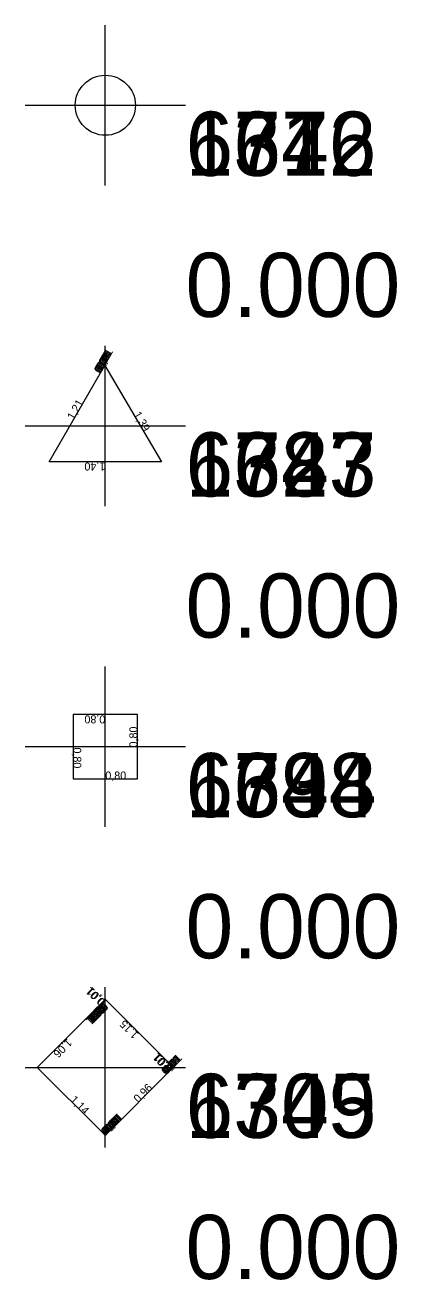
# Model space of a CAD drawing. Header units: metres. Extents: x 581016 to 32581287, y 5319908 to 5321142.
# Drawn here: x 581016 to 581020.64, y 5319907.85 to 5319923.5 of the extents above; entities that cross this region are included whole.
import ezdxf
from ezdxf.enums import TextEntityAlignment as Align

# ---------------------------------------------------------------- set-up
doc = ezdxf.new("R2010")
doc.units = ezdxf.units.M
doc.header["$PDMODE"] = 2
doc.header["$PDSIZE"] = 1
for name, color, linetype in [('EdgeLengths', 7, 'Continuous'), ('Grafikvermerk', 7, 'Continuous'), ('PointHeights', 7, 'Continuous'), ('PointNames', 7, 'Continuous')]:
    doc.layers.add(name, color=color, linetype=linetype)

msp = doc.modelspace()

# ---------------------------------------------------------------- linework, layer by layer
at = {"layer": 'Grafikvermerk', "color": 178}
for points in [[(581016.3, 5319918.054), (581016.907, 5319919.105), (581016.913, 5319919.116), (581016.92, 5319919.128), (581016.927, 5319919.139), (581016.933, 5319919.151), (581016.94, 5319919.162), (581016.947, 5319919.174), (581016.953, 5319919.185), (581016.96, 5319919.197), (581016.967, 5319919.208), (581016.973, 5319919.22), (581016.98, 5319919.232), (581016.987, 5319919.243), (581016.993, 5319919.255), (581017.7, 5319918.054)], [(581016.3, 5319918.054), (581016.907, 5319919.105), (581016.913, 5319919.116), (581016.92, 5319919.128), (581016.927, 5319919.139), (581016.933, 5319919.151), (581016.94, 5319919.162), (581016.947, 5319919.174), (581016.953, 5319919.185), (581016.96, 5319919.197), (581016.967, 5319919.208), (581016.973, 5319919.22), (581016.98, 5319919.232), (581016.987, 5319919.243), (581016.993, 5319919.255), (581017.7, 5319918.054)], [(581016.6, 5319914.9), (581016.6, 5319914.1), (581017.4, 5319914.1), (581017.4, 5319914.9)], [(581016.6, 5319914.9), (581016.6, 5319914.1), (581017.4, 5319914.1), (581017.4, 5319914.9)], [(581016.152, 5319910.5), (581016.956, 5319909.696), (581016.965, 5319909.687), (581016.974, 5319909.678), (581016.982, 5319909.669), (581016.991, 5319909.66), (581017, 5319909.652), (581017.009, 5319909.661), (581017.018, 5319909.669), (581017.027, 5319909.678), (581017.035, 5319909.687), (581017.044, 5319909.696), (581017.053, 5319909.705), (581017.062, 5319909.714), (581017.071, 5319909.722), (581017.751, 5319910.403), (581017.76, 5319910.412), (581017.769, 5319910.421), (581017.778, 5319910.43), (581017.787, 5319910.438), (581017.796, 5319910.447), (581017.804, 5319910.456), (581017.813, 5319910.465), (581017.822, 5319910.474), (581017.831, 5319910.483), (581017.84, 5319910.491), (581017.848, 5319910.5), (581017.839, 5319910.509), (581017.83, 5319910.518), (581017.017, 5319911.331), (581017.008, 5319911.34), (581017, 5319911.348), (581016.991, 5319911.339), (581016.982, 5319911.33), (581016.973, 5319911.321), (581016.964, 5319911.313), (581016.955, 5319911.304), (581016.947, 5319911.295), (581016.938, 5319911.286), (581016.929, 5319911.277), (581016.92, 5319911.268), (581016.911, 5319911.26), (581016.902, 5319911.251)], [(581016.152, 5319910.5), (581016.956, 5319909.696), (581016.965, 5319909.687), (581016.974, 5319909.678), (581016.982, 5319909.669), (581016.991, 5319909.66), (581017, 5319909.652), (581017.009, 5319909.661), (581017.018, 5319909.669), (581017.027, 5319909.678), (581017.035, 5319909.687), (581017.044, 5319909.696), (581017.053, 5319909.705), (581017.062, 5319909.714), (581017.071, 5319909.722), (581017.751, 5319910.403), (581017.76, 5319910.412), (581017.769, 5319910.421), (581017.778, 5319910.43), (581017.787, 5319910.438), (581017.796, 5319910.447), (581017.804, 5319910.456), (581017.813, 5319910.465), (581017.822, 5319910.474), (581017.831, 5319910.483), (581017.84, 5319910.491), (581017.848, 5319910.5), (581017.839, 5319910.509), (581017.83, 5319910.518), (581017.017, 5319911.331), (581017.008, 5319911.34), (581017, 5319911.348), (581016.991, 5319911.339), (581016.982, 5319911.33), (581016.973, 5319911.321), (581016.964, 5319911.313), (581016.955, 5319911.304), (581016.947, 5319911.295), (581016.938, 5319911.286), (581016.929, 5319911.277), (581016.92, 5319911.268), (581016.911, 5319911.26), (581016.902, 5319911.251)]]:
    msp.add_lwpolyline(points, close=True, dxfattribs=at)
msp.add_circle((581017, 5319922.5), 0.375, dxfattribs=at)
msp.add_circle((581017, 5319922.5), 0.375, dxfattribs=at)
msp.add_circle((581017, 5319922.5), 0.375, dxfattribs=at)
msp.add_circle((581017, 5319922.5), 0.375, dxfattribs=at)
at = {"layer": 'Grafikvermerk', "linetype": 'Continuous'}
for p in [(581017, 5319922.5), (581017, 5319922.5), (581017, 5319922.5), (581017, 5319922.5), (581017, 5319918.5), (581017, 5319918.5), (581017, 5319918.5), (581017, 5319918.5), (581017, 5319914.5), (581017, 5319914.5), (581017, 5319914.5), (581017, 5319914.5), (581017, 5319910.5), (581017, 5319910.5), (581017, 5319910.5), (581017, 5319910.5)]:
    msp.add_point(p, dxfattribs=at)

# ---------------------------------------------------------------- texts
at = {"layer": 'EdgeLengths', "linetype": 'Continuous'}
for s, rotation, p in [('0,01', 59.9993, (581016.937, 5319919.147)), ('0,01', 59.9993, (581016.937, 5319919.147)), ('0,01', 59.9993, (581016.943, 5319919.158)), ('0,01', 59.9993, (581016.943, 5319919.158)), ('0,01', 59.9993, (581016.95, 5319919.17)), ('0,01', 59.9993, (581016.95, 5319919.17)), ('0,01', 59.9993, (581016.957, 5319919.181)), ('0,01', 59.9993, (581016.957, 5319919.181)), ('0,01', 59.9993, (581016.963, 5319919.193)), ('0,01', 59.9993, (581016.963, 5319919.193)), ('0,01', 59.9993, (581016.97, 5319919.204)), ('0,01', 59.9993, (581016.97, 5319919.204)), ('0,01', 59.9993, (581016.977, 5319919.216)), ('0,01', 59.9993, (581016.977, 5319919.216)), ('0,01', 59.9993, (581016.983, 5319919.227)), ('0,01', 59.9993, (581016.983, 5319919.227)), ('0,01', 59.9993, (581016.99, 5319919.239)), ('0,01', 59.9993, (581016.99, 5319919.239)), ('0,01', 59.9993, (581016.91, 5319919.1)), ('0,01', 59.9993, (581016.91, 5319919.1)), ('0,01', 59.9993, (581016.917, 5319919.112)), ('0,01', 59.9993, (581016.917, 5319919.112)), ('0,01', 59.9993, (581016.923, 5319919.123)), ('0,01', 59.9993, (581016.923, 5319919.123)), ('0,01', 59.9993, (581016.93, 5319919.135)), ('0,01', 59.9993, (581016.93, 5319919.135)), ('1,21', 59.9993, (581016.603, 5319918.569)), ('1,21', 59.9993, (581016.603, 5319918.569)), ('1,39', -59.5252, (581017.347, 5319918.644)), ('1,39', -59.5252, (581017.347, 5319918.644)), ('1,40', -180, (581017, 5319918.044)), ('1,40', -180, (581017, 5319918.044)), ('0,80', -180, (581017, 5319914.89)), ('0,80', -180, (581017, 5319914.89)), ('0,80', 90, (581017.4, 5319914.49)), ('0,80', 90, (581017.4, 5319914.49)), ('0,80', -90, (581016.6, 5319914.49)), ('0,80', -90, (581016.6, 5319914.49)), ('0,01', 137.6027, (581017.004, 5319911.334)), ('0,01', 137.6027, (581017.004, 5319911.334)), ('0,01', 135, (581017.013, 5319911.326)), ('0,01', 135, (581017.013, 5319911.326)), ('0,01', -135, (581016.933, 5319911.272)), ('0,01', -135, (581016.933, 5319911.272)), ('0,01', -135, (581016.942, 5319911.281)), ('0,01', -135, (581016.942, 5319911.281)), ('0,01', -135, (581016.951, 5319911.289)), ('0,01', -135, (581016.951, 5319911.289)), ('0,01', -135, (581016.96, 5319911.298)), ('0,01', -135, (581016.96, 5319911.298)), ('0,01', -135, (581016.969, 5319911.307)), ('0,01', -135, (581016.969, 5319911.307)), ('0,01', -135, (581016.978, 5319911.316)), ('0,01', -135, (581016.978, 5319911.316)), ('0,01', -135, (581016.986, 5319911.325)), ('0,01', -135, (581016.986, 5319911.325)), ('0,01', -135, (581016.995, 5319911.334)), ('0,01', -135, (581016.995, 5319911.334)), ('0,01', -135, (581016.907, 5319911.245)), ('0,01', -135, (581016.907, 5319911.245)), ('0,01', -135, (581016.916, 5319911.254)), ('0,01', -135, (581016.916, 5319911.254)), ('0,01', -135, (581016.924, 5319911.263)), ('0,01', -135, (581016.924, 5319911.263)), ('1,15', 135, (581017.424, 5319910.915)), ('1,15', 135, (581017.424, 5319910.915)), ('1,06', -135, (581016.527, 5319910.865)), ('1,06', -135, (581016.527, 5319910.865)), ('0,01', 135, (581017.835, 5319910.504)), ('0,01', 135, (581017.835, 5319910.504)), ('0,01', 135, (581017.844, 5319910.495)), ('0,01', 135, (581017.844, 5319910.495)), ('0,01', 45, (581017.756, 5319910.397)), ('0,01', 45, (581017.756, 5319910.397)), ('0,01', 45, (581017.765, 5319910.406)), ('0,01', 45, (581017.765, 5319910.406)), ('0,01', 45, (581017.774, 5319910.415)), ('0,01', 45, (581017.774, 5319910.415)), ('0,01', 45, (581017.782, 5319910.424)), ('0,01', 45, (581017.782, 5319910.424)), ('0,01', 45, (581017.791, 5319910.433)), ('0,01', 45, (581017.791, 5319910.433)), ('0,01', 45, (581017.8, 5319910.442)), ('0,01', 45, (581017.8, 5319910.442)), ('0,01', 45, (581017.809, 5319910.45)), ('0,01', 45, (581017.809, 5319910.45)), ('0,01', 45, (581017.818, 5319910.459)), ('0,01', 45, (581017.818, 5319910.459)), ('0,01', 45, (581017.827, 5319910.468)), ('0,01', 45, (581017.827, 5319910.468)), ('0,01', 45, (581017.835, 5319910.477)), ('0,01', 45, (581017.835, 5319910.477)), ('0,01', 46.7099, (581017.844, 5319910.486)), ('0,01', 46.7099, (581017.844, 5319910.486)), ('0,96', 45, (581017.411, 5319910.053)), ('0,96', 45, (581017.411, 5319910.053)), ('1,14', -45, (581016.554, 5319910.088)), ('1,14', -45, (581016.554, 5319910.088)), ('0,01', 45, (581017.005, 5319909.646)), ('0,01', 45, (581017.005, 5319909.646)), ('0,01', 45, (581017.013, 5319909.655)), ('0,01', 45, (581017.013, 5319909.655)), ('0,01', 45, (581017.022, 5319909.664)), ('0,01', 45, (581017.022, 5319909.664)), ('0,01', 45, (581017.031, 5319909.673)), ('0,01', 45, (581017.031, 5319909.673)), ('0,01', 45, (581017.04, 5319909.682)), ('0,01', 45, (581017.04, 5319909.682)), ('0,01', 45, (581017.049, 5319909.69)), ('0,01', 45, (581017.049, 5319909.69)), ('0,01', 45, (581017.058, 5319909.699)), ('0,01', 45, (581017.058, 5319909.699)), ('0,01', 45, (581017.066, 5319909.708)), ('0,01', 45, (581017.066, 5319909.708)), ('0,01', -45, (581016.96, 5319909.681)), ('0,01', -45, (581016.96, 5319909.681)), ('0,01', -45, (581016.969, 5319909.672)), ('0,01', -45, (581016.969, 5319909.672)), ('0,01', -45, (581016.978, 5319909.664)), ('0,01', -45, (581016.978, 5319909.664)), ('0,01', -45, (581016.987, 5319909.655)), ('0,01', -45, (581016.987, 5319909.655)), ('0,01', -44.1574, (581016.996, 5319909.646)), ('0,01', -44.1574, (581016.996, 5319909.646))]:
    msp.add_text(s, height=0.1, rotation=rotation, dxfattribs=at).set_placement(p)
msp.add_text('0,80', height=0.1, dxfattribs=at).set_placement((581017, 5319914.09))
msp.add_text('0,80', height=0.1, dxfattribs=at).set_placement((581017, 5319914.09))
at = {"layer": 'PointHeights', "linetype": 'Continuous'}
for p in [(581018, 5319920.66), (581018, 5319920.66), (581018, 5319920.66), (581018, 5319920.66), (581018, 5319916.66), (581018, 5319916.66), (581018, 5319916.66), (581018, 5319916.66), (581018, 5319912.66), (581018, 5319912.66), (581018, 5319912.66), (581018, 5319912.66), (581018, 5319908.66), (581018, 5319908.66), (581018, 5319908.66), (581018, 5319908.66)]:
    msp.add_text('0.000', height=0.8, dxfattribs=at).set_placement(p, align=Align.TOP_LEFT)
at = {"layer": 'PointNames', "linetype": 'Continuous'}
for s, p in [('667', (581018, 5319922.42)), ('671', (581018, 5319922.42)), ('1342', (581018, 5319922.42)), ('1346', (581018, 5319922.42)), ('668', (581018, 5319918.42)), ('672', (581018, 5319918.42)), ('1343', (581018, 5319918.42)), ('1347', (581018, 5319918.42)), ('669', (581018, 5319914.42)), ('673', (581018, 5319914.42)), ('1344', (581018, 5319914.42)), ('1348', (581018, 5319914.42)), ('670', (581018, 5319910.42)), ('674', (581018, 5319910.42)), ('1345', (581018, 5319910.42)), ('1349', (581018, 5319910.42))]:
    msp.add_text(s, height=0.8, dxfattribs=at).set_placement(p, align=Align.TOP_LEFT)

doc.saveas('drawing.dxf')
